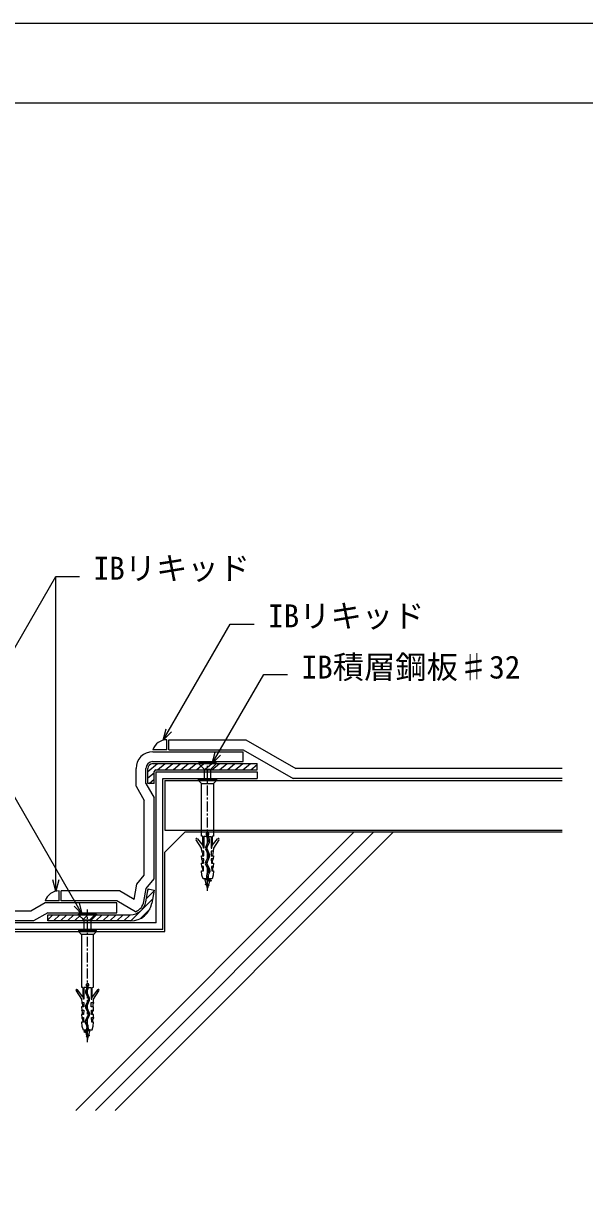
# Model space of a CAD drawing. Units: millimetres, scale not verified. Extents: x -840 to 5880, y -594 to 4158.
# Drawn here: x 2774 to 3903, y 1782 to 4158 of the extents above; entities that cross this region are included whole.
import ezdxf
from ezdxf.enums import TextEntityAlignment as Align

# ---------------------------------------------------------------- set-up
doc = ezdxf.new("R2010")
doc.units = ezdxf.units.MM
doc.header["$LTSCALE"] = 4
doc.linetypes.add('CHAIN1', pattern=[8, 5, -1, 1, -1])
for name, color, linetype in [('0-1_IBｼｰﾄ', 7, 'Continuous'), ('0-2_IBリキッド', 7, 'Continuous'), ('0-3_中心線', 1, 'CHAIN1'), ('0-5_図面枠', 7, 'Continuous'), ('0-6_寸法線', 7, 'Continuous'), ('0-7_文字', 7, 'Continuous'), ('0-8_断熱材', 2, 'Continuous'), ('0-A_緩衝フォーム', 7, 'Continuous'), ('0-C_躯体', 7, 'Continuous'), ('0-D_輪郭線', 2, 'Continuous'), ('0-E_部材(積層鋼板)', 4, 'Continuous'), ('0-F_部材(ﾋﾞｽ類)', 7, 'Continuous')]:
    doc.layers.add(name, color=color, linetype=linetype)
doc.styles.add('MS Gothic', font='')
doc.styles.get('MS Gothic').set_extended_font_data('MS Gothic')

msp = doc.modelspace()

# ---------------------------------------------------------------- linework, layer by layer
at = {"layer": '0-1_IBｼｰﾄ'}
for p, q in [((3066.311, 2696.929), (3066.311, 2716.929)), ((3066.311, 2716.929), (3221.67, 2716.929)), ((3221.67, 2716.929), (3322.129, 2658.929)), ((3034.311, 2692.929), (3216.311, 2692.929)), ((3066.311, 2696.929), (3216.311, 2696.929)), ((3216.311, 2696.929), (3316.77, 2638.929)), ((3216.311, 2672.929), (3216.311, 2692.929)), ((3034.311, 2672.929), (3216.311, 2672.929)), ((3000.311, 2623.57), (3000.311, 2658.929)), ((3020.311, 2628.929), (3020.311, 2658.929)), ((3858.311, 2638.929), (3316.77, 2638.929)), ((3858.311, 2658.929), (3322.129, 2658.929)), ((3000.311, 2623.57), (3016.977, 2594.703)), ((3020.311, 2628.929), (3036.977, 2600.062)), ((3016.977, 2444.225), (3016.977, 2594.703)), ((3036.977, 2436.946), (3036.977, 2600.062)), ((2996.449, 2395.799), (3001.798, 2426.136)), ((3001.798, 2426.136), (3016.977, 2444.225)), ((2966.779, 2412.929), (2849.457, 2412.929)), ((2849.457, 2392.929), (2849.457, 2412.929)), ((2996.449, 2395.799), (2966.779, 2412.929)), ((2817.457, 2388.929), (2788.59, 2372.262)), ((2961.42, 2392.929), (2849.457, 2392.929)), ((2999.558, 2370.91), (2961.42, 2392.929)), ((2793.949, 2352.262), (2522.673, 2352.262)), ((2788.59, 2372.262), (2528.032, 2372.262)), ((2822.816, 2368.929), (2793.949, 2352.262)), ((2822.816, 2368.929), (2961.42, 2368.929))]:
    msp.add_line(p, q, dxfattribs=at)
for points in [[(3015.944, 2391.186), (3020.564, 2417.385), (3036.977, 2436.946)], [(2961.42, 2368.929), (2961.42, 2388.929), (2817.457, 2388.929)]]:
    msp.add_lwpolyline(points, dxfattribs=at)
for centre, radius, start, end in [((3034.311, 2658.929), 34, 90, 180), ((3034.311, 2658.929), 14, 90, 180), ((2989.42, 2395.862), 26.933, 292.11188, 350)]:
    msp.add_arc(centre, radius, start, end, dxfattribs=at)
at = {"layer": '0-2_IBリキッド'}
for p, q in [((3062.311, 2696.929), (3062.311, 2716.929)), ((3062.311, 2696.929), (3034.311, 2696.929)), ((2845.457, 2392.929), (2845.457, 2412.929)), ((2845.457, 2392.929), (2817.457, 2392.929))]:
    msp.add_line(p, q, dxfattribs=at)
for centre in [(3062.311, 2687.329), (2845.457, 2383.329)]:
    msp.add_arc(centre, 29.6, 90, 161.07536, dxfattribs=at)
at = {"layer": '0-3_中心線'}
for p, q in [((3144.311, 2412.657), (3144.311, 2672.929)), ((2902.816, 2108.657), (2902.816, 2375.45))]:
    msp.add_line(p, q, dxfattribs=at)
at = {"layer": '0-5_図面枠'}
msp.add_lwpolyline([(5880, -594), (5880, 4158), (-840, 4158), (-840, -594)], close=True, dxfattribs=at)
at = {"layer": '0-6_寸法線'}
for p, q in [((2892.578, 2364.929), (2391.941, 3232.068)), ((2473.659, 2412.824), (2838.831, 3045.328)), ((2838.833, 2412.178), (2838.83, 3045.326)), ((2838.831, 3045.328), (2886.831, 3045.328)), ((3055.078, 2716.032), (3189.859, 2949.482)), ((3189.859, 2949.482), (3237.859, 2949.482)), ((3153.725, 2668.929), (3257.365, 2848.441)), ((3257.365, 2848.441), (3305.365, 2848.441))]:
    msp.add_line(p, q, dxfattribs=at)
for points in [[(3072.049, 2733.003), (3055.078, 2716.032), (3061.29, 2739.214)], [(3170.695, 2685.9), (3153.725, 2668.929), (3159.937, 2692.111)], [(2845.044, 2435.361), (2838.833, 2412.178), (2832.621, 2435.361)], [(2875.608, 2381.9), (2892.578, 2364.929), (2886.367, 2388.111)]]:
    msp.add_lwpolyline(points, dxfattribs=at)
at = {"layer": '0-8_断熱材'}
msp.add_line((3058.311, 2634.929), (3858.311, 2634.929), dxfattribs=at)
msp.add_lwpolyline([(3058.311, 2634.929), (3058.311, 2534.929), (3858.311, 2534.929)], dxfattribs=at)
at = {"layer": '0-A_緩衝フォーム'}
for p, q in [((3040.977, 2652.262), (3244.311, 2652.262)), ((3040.977, 2348.262), (3040.977, 2652.262)), ((3054.311, 2334.929), (3054.311, 2638.929)), ((3054.311, 2638.929), (3244.311, 2638.929)), ((3244.311, 2652.262), (3244.311, 2638.929)), ((3054.311, 2334.929), (2262.311, 2334.929)), ((3040.977, 2348.262), (2275.644, 2348.262))]:
    msp.add_line(p, q, dxfattribs=at)
at = {"layer": '0-C_躯体'}
for p, q in [((3438.713, 2530.929), (2878.892, 1971.109)), ((3478.311, 2530.929), (2918.49, 1971.109)), ((3517.909, 2530.929), (2958.088, 1971.109)), ((3058.311, 2490.929), (3098.311, 2530.929)), ((3858.311, 2530.929), (3098.311, 2530.929))]:
    msp.add_line(p, q, dxfattribs=at)
msp.add_lwpolyline([(2258.311, 2330.929), (3058.311, 2330.929), (3058.311, 2490.929)], dxfattribs=at)
at = {"layer": '0-D_輪郭線'}
msp.add_lwpolyline([(5720, 3998), (-680, 3998), (-680, -434), (5720, -434)], close=True, dxfattribs=at)
at = {"layer": '0-E_部材(積層鋼板)'}
for p, q in [((3024.311, 2653.1), (3043.298, 2668.929)), ((3043.721, 2656.262), (3058.915, 2668.929)), ((3059.338, 2656.262), (3074.532, 2668.929)), ((3074.954, 2656.262), (3090.148, 2668.929)), ((3090.571, 2656.262), (3105.765, 2668.929)), ((3106.188, 2656.262), (3121.382, 2668.929)), ((3121.805, 2656.262), (3136.999, 2668.929)), ((3153.039, 2656.262), (3168.233, 2668.929)), ((3168.656, 2656.262), (3183.85, 2668.929)), ((3184.272, 2656.262), (3199.466, 2668.929)), ((3199.889, 2656.262), (3215.083, 2668.929)), ((3215.506, 2656.262), (3230.7, 2668.929)), ((3231.123, 2656.262), (3244.311, 2667.257)), ((3024.311, 2640.081), (3036.977, 2650.641)), ((3026.55, 2628.929), (3036.977, 2637.622)), ((3021.139, 2397.609), (3036.754, 2413.224)), ((3024.166, 2414.778), (3025.842, 2416.455)), ((2989.944, 2352.273), (3033.727, 2396.055)), ((3008.463, 2356.649), (3028.64, 2376.826)), ((2822.816, 2354.85), (2832.895, 2364.929)), ((2834.371, 2352.262), (2847.037, 2364.929)), ((2848.513, 2352.262), (2861.18, 2364.929)), ((2862.655, 2352.262), (2875.322, 2364.929)), ((2876.797, 2352.262), (2889.464, 2364.929)), ((2905.081, 2352.262), (2917.748, 2364.929)), ((2919.224, 2352.262), (2931.89, 2364.929)), ((2933.366, 2352.262), (2946.032, 2364.929)), ((2947.508, 2352.262), (2960.175, 2364.929)), ((2961.65, 2352.262), (2974.317, 2364.929)), ((2975.792, 2352.262), (2988.459, 2364.929))]:
    msp.add_line(p, q, dxfattribs=at)
at = {"layer": '0-E_部材(積層鋼板)', "color": 7}
for p, q in [((3034.311, 2668.929), (3244.311, 2668.929)), ((3024.311, 2628.929), (3024.311, 2658.929)), ((3036.977, 2628.929), (3036.977, 2653.105)), ((3036.977, 2628.929), (3024.311, 2628.929))]:
    msp.add_line(p, q, dxfattribs=at)
for points in [[(3040.135, 2656.262), (3244.311, 2656.262), (3244.311, 2668.929)], [(3019.884, 2390.491), (3024.503, 2416.691), (3036.977, 2414.491), (3032.358, 2388.291)], [(2989.42, 2352.262), (2822.816, 2352.262), (2822.816, 2364.929), (2989.42, 2364.929)]]:
    msp.add_lwpolyline(points, dxfattribs=at)
at = {"layer": '0-E_部材(積層鋼板)'}
for points in [[(3137.422, 2656.262), (3144.311, 2662.006), (3152.616, 2668.929)], [(2890.939, 2352.262), (2902.816, 2364.139), (2903.606, 2364.929)]]:
    msp.add_lwpolyline(points, dxfattribs=at)
at = {"layer": '0-E_部材(積層鋼板)', "color": 7}
for centre, radius, start, end in [((3034.311, 2658.929), 10, 90, 180), ((3040.135, 2653.105), 3.158, 90, 180), ((2989.42, 2395.862), 30.933, 270, 350), ((2989.42, 2395.862), 43.6, 270, 350)]:
    msp.add_arc(centre, radius, start, end, dxfattribs=at)
at = {"layer": '0-F_部材(ﾋﾞｽ類)'}
for p, q in [((3162.311, 2668.929), (3126.311, 2668.929)), ((3137.631, 2657.609), (3150.991, 2657.609)), ((3137.631, 2655.952), (3137.631, 2637.336)), ((3150.991, 2637.336), (3150.991, 2655.952)), ((3162.299, 2634.929), (3126.322, 2634.929)), ((3132.311, 2628.869), (3156.311, 2628.869)), ((3142.917, 2522.057), (3142.917, 2525.22)), ((3143.05, 2522.057), (3143.05, 2525.297)), ((3145.657, 2514.084), (3143.335, 2519.888)), ((3145.781, 2514.133), (3143.496, 2519.845)), ((3145.572, 2525.297), (3145.572, 2522.057)), ((3145.704, 2525.22), (3145.704, 2522.057)), ((3145.799, 2520.874), (3148.121, 2515.072)), ((3145.969, 2520.814), (3148.245, 2515.118)), ((3135.591, 2502.915), (3134.8, 2503.951)), ((3146.041, 2484.455), (3140.557, 2497.12)), ((3140.572, 2501.055), (3145.642, 2512.864)), ((3146.163, 2484.508), (3140.679, 2497.173)), ((3140.693, 2501.001), (3145.764, 2512.812)), ((3142.611, 2498.132), (3148.083, 2485.338)), ((3148.031, 2511.706), (3142.64, 2500.076)), ((3142.733, 2498.184), (3148.205, 2485.39)), ((3148.152, 2511.65), (3142.76, 2500.02)), ((3153.03, 2502.915), (3153.821, 2503.951)), ((3140.208, 2470.927), (3146.017, 2483.014)), ((3140.345, 2470.901), (3146.136, 2482.956)), ((3148.052, 2481.926), (3142.538, 2469.67)), ((3148.173, 2481.871), (3142.658, 2469.613)), ((3146.549, 2454.411), (3140.203, 2466.285)), ((3146.666, 2454.474), (3140.32, 2466.347)), ((3142.692, 2467.267), (3148.879, 2455.583)), ((3142.806, 2467.336), (3148.996, 2455.645)), ((3143.614, 2446.969), (3146.524, 2452.239)), ((3143.73, 2446.905), (3146.64, 2452.174)), ((3148.877, 2451.108), (3145.975, 2445.639)), ((3148.994, 2451.046), (3146.092, 2445.577)), ((3139.139, 2437.336), (3147.977, 2431.717)), ((3139.618, 2437.336), (3151.661, 2433.131)), ((3140.517, 2426.23), (3147.077, 2423.943)), ((3140.517, 2425.83), (3147.077, 2423.543)), ((3140.764, 2437.336), (3151.661, 2433.531)), ((3141.777, 2427.489), (3146.144, 2424.876)), ((3142.417, 2425.1), (3145.639, 2422.991)), ((3142.886, 2444.146), (3143.018, 2444.146)), ((3142.965, 2437.336), (3142.886, 2444.146)), ((3145.603, 2444.146), (3145.736, 2444.146)), ((3145.736, 2444.146), (3145.657, 2437.336)), ((3149.483, 2437.336), (3149.139, 2436.052)), ((2884.816, 2364.929), (2920.816, 2364.929)), ((2909.496, 2353.609), (2896.136, 2353.609)), ((2884.828, 2330.929), (2920.805, 2330.929)), ((2896.136, 2333.336), (2896.136, 2351.952)), ((2909.496, 2351.952), (2909.496, 2333.336)), ((2914.816, 2324.869), (2890.816, 2324.869)), ((2901.158, 2216.814), (2898.882, 2211.118)), ((2901.328, 2216.874), (2899.006, 2211.072)), ((2901.347, 2210.133), (2903.631, 2215.845)), ((2901.423, 2221.22), (2901.423, 2218.057)), ((2901.47, 2210.084), (2903.792, 2215.888)), ((2901.556, 2221.297), (2901.556, 2218.057)), ((2904.077, 2218.057), (2904.077, 2221.297)), ((2904.21, 2218.057), (2904.21, 2221.22)), ((2894.097, 2198.915), (2893.306, 2199.951)), ((2904.395, 2194.184), (2898.922, 2181.39)), ((2898.975, 2207.65), (2904.367, 2196.02)), ((2904.517, 2194.132), (2899.044, 2181.338)), ((2899.096, 2207.706), (2904.487, 2196.076)), ((2900.964, 2180.508), (2906.448, 2193.173)), ((2901.086, 2180.455), (2906.57, 2193.12)), ((2906.434, 2197.001), (2901.363, 2208.812)), ((2906.555, 2197.055), (2901.485, 2208.864)), ((2911.536, 2198.915), (2912.327, 2199.951)), ((2904.321, 2163.336), (2898.131, 2151.645)), ((2904.435, 2163.267), (2898.248, 2151.583)), ((2898.955, 2177.871), (2904.469, 2165.613)), ((2899.076, 2177.926), (2904.589, 2165.67)), ((2900.461, 2150.474), (2906.807, 2162.347)), ((2900.578, 2150.411), (2906.924, 2162.285)), ((2906.782, 2166.901), (2900.991, 2178.956)), ((2906.919, 2166.927), (2901.11, 2179.014)), ((2898.133, 2147.046), (2901.035, 2141.577)), ((2898.25, 2147.108), (2901.152, 2141.639)), ((2903.397, 2142.905), (2900.487, 2148.174)), ((2903.514, 2142.969), (2900.603, 2148.239)), ((2901.524, 2140.146), (2901.391, 2140.146)), ((2901.391, 2140.146), (2901.47, 2133.336)), ((2904.241, 2140.146), (2904.109, 2140.146)), ((2904.162, 2133.336), (2904.241, 2140.146)), ((2907.509, 2133.336), (2895.466, 2129.131)), ((2906.363, 2133.336), (2895.466, 2129.531)), ((2897.644, 2133.336), (2897.988, 2132.052)), ((2907.988, 2133.336), (2899.15, 2127.717)), ((2906.61, 2122.23), (2900.05, 2119.943)), ((2906.61, 2121.83), (2900.05, 2119.543)), ((2905.35, 2123.489), (2900.983, 2120.876)), ((2904.71, 2121.1), (2901.488, 2118.991))]:
    msp.add_line(p, q, dxfattribs=at)
for points in [[(3152.162, 2658.781), (3162.311, 2668.929), (3162.311, 2670.129), (3126.311, 2670.129), (3126.311, 2668.929), (3136.459, 2658.781)], [(3132.148, 2629.103), (3126.322, 2634.929), (3126.322, 2637.336), (3162.299, 2637.336), (3162.299, 2634.929), (3156.473, 2629.103)], [(3134.14, 2522.718), (3133.307, 2522.904), (3133.023, 2523.046), (3132.738, 2523.046), (3132.454, 2523.189), (3132.383, 2523.189), (3132.383, 2628.537)], [(3156.239, 2628.537), (3156.239, 2523.189), (3156.168, 2523.189), (3155.883, 2523.046), (3155.599, 2523.046), (3155.315, 2522.904), (3154.481, 2522.718)], [(3124.209, 2517.813), (3134.8, 2503.951), (3134.8, 2521.909)], [(3142.917, 2522.34), (3136.934, 2522.34), (3136.934, 2498.891), (3135.867, 2498.891), (3135.867, 2501.903)], [(3145.704, 2522.34), (3151.688, 2522.34), (3151.688, 2498.891), (3152.755, 2498.891), (3152.755, 2501.903)], [(3153.821, 2521.909), (3153.821, 2503.951), (3164.413, 2517.813)], [(3167.304, 2515.682), (3156.311, 2498.891), (3155.955, 2492.491), (3151.689, 2492.491), (3151.689, 2483.603), (3156.311, 2483.603), (3155.955, 2477.131), (3151.902, 2477.131), (3152.186, 2468.314), (3156.311, 2468.314), (3155.955, 2461.843), (3152.471, 2461.843), (3152.755, 2452.954), (3156.311, 2452.954), (3155.879, 2444.392), (3153.311, 2437.336), (3135.311, 2437.336), (3132.743, 2444.392), (3132.311, 2452.954), (3135.866, 2452.954), (3136.151, 2461.843), (3132.666, 2461.843), (3132.311, 2468.314), (3136.435, 2468.314), (3136.72, 2477.131), (3132.666, 2477.131), (3132.311, 2483.603), (3136.933, 2483.603), (3136.933, 2492.491), (3132.666, 2492.491), (3132.311, 2498.891), (3121.318, 2515.682)], [(3132.666, 2492.491), (3132.666, 2491.496), (3133.875, 2488.438), (3134.017, 2483.603)], [(3134.231, 2468.314), (3134.16, 2473.149), (3132.666, 2476.349), (3132.666, 2477.131)], [(3154.391, 2468.314), (3154.462, 2473.149), (3155.955, 2476.349), (3155.955, 2477.131)], [(3155.955, 2492.491), (3155.955, 2491.496), (3154.746, 2488.438), (3154.604, 2483.603)], [(3132.666, 2461.843), (3132.666, 2461.131), (3134.444, 2457.789), (3134.515, 2452.954)], [(3155.955, 2461.843), (3155.955, 2461.131), (3154.177, 2457.789), (3154.106, 2452.954)], [(3147.453, 2437.336), (3149.139, 2436.052), (3151.661, 2433.531), (3151.661, 2433.131), (3147.977, 2431.717), (3146.144, 2424.876), (3147.077, 2423.943), (3147.077, 2423.543), (3145.639, 2422.991), (3144.311, 2418.033), (3142.417, 2425.1), (3140.517, 2425.83), (3140.517, 2426.23), (3141.777, 2427.489), (3139.139, 2437.336)], [(3145.603, 2437.336), (3145.603, 2441.244), (3143.018, 2441.244), (3143.018, 2437.336)], [(2894.965, 2354.781), (2884.816, 2364.929), (2884.816, 2366.129), (2920.816, 2366.129), (2920.816, 2364.929), (2910.668, 2354.781)], [(2914.979, 2325.103), (2920.805, 2330.929), (2920.805, 2333.336), (2884.828, 2333.336), (2884.828, 2330.929), (2890.654, 2325.103)], [(2890.888, 2324.537), (2890.888, 2219.189), (2890.959, 2219.189), (2891.244, 2219.046), (2891.528, 2219.046), (2891.813, 2218.904), (2892.646, 2218.718)], [(2912.987, 2218.718), (2913.82, 2218.904), (2914.104, 2219.046), (2914.389, 2219.046), (2914.673, 2219.189), (2914.744, 2219.189), (2914.744, 2324.537)], [(2879.823, 2211.682), (2890.816, 2194.891), (2891.172, 2188.491), (2895.438, 2188.491), (2895.438, 2179.603), (2890.816, 2179.603), (2891.172, 2173.131), (2895.225, 2173.131), (2894.941, 2164.314), (2890.816, 2164.314), (2891.172, 2157.843), (2894.656, 2157.843), (2894.372, 2148.954), (2890.816, 2148.954), (2891.248, 2140.392), (2893.816, 2133.336), (2911.816, 2133.336), (2914.385, 2140.392), (2914.816, 2148.954), (2911.261, 2148.954), (2910.976, 2157.843), (2914.461, 2157.843), (2914.816, 2164.314), (2910.692, 2164.314), (2910.407, 2173.131), (2914.461, 2173.131), (2914.816, 2179.603), (2910.194, 2179.603), (2910.194, 2188.491), (2914.461, 2188.491), (2914.816, 2194.891), (2925.809, 2211.682)], [(2893.306, 2217.909), (2893.306, 2199.951), (2882.715, 2213.813)], [(2901.423, 2218.34), (2895.439, 2218.34), (2895.439, 2194.891), (2894.372, 2194.891), (2894.372, 2197.903)], [(2904.21, 2218.34), (2910.193, 2218.34), (2910.193, 2194.891), (2911.26, 2194.891), (2911.26, 2197.903)], [(2922.918, 2213.813), (2912.327, 2199.951), (2912.327, 2217.909)], [(2891.172, 2188.491), (2891.172, 2187.496), (2892.381, 2184.438), (2892.523, 2179.603)], [(2914.461, 2188.491), (2914.461, 2187.496), (2913.252, 2184.438), (2913.11, 2179.603)], [(2892.736, 2164.314), (2892.665, 2169.149), (2891.172, 2172.349), (2891.172, 2173.131)], [(2912.896, 2164.314), (2912.967, 2169.149), (2914.461, 2172.349), (2914.461, 2173.131)], [(2891.172, 2157.843), (2891.172, 2157.131), (2892.95, 2153.789), (2893.021, 2148.954)], [(2914.461, 2157.843), (2914.461, 2157.131), (2912.683, 2153.789), (2912.612, 2148.954)], [(2899.674, 2133.336), (2897.988, 2132.052), (2895.466, 2129.531), (2895.466, 2129.131), (2899.15, 2127.717), (2900.983, 2120.876), (2900.05, 2119.943), (2900.05, 2119.543), (2901.488, 2118.991), (2902.816, 2114.033), (2904.71, 2121.1), (2906.61, 2121.83), (2906.61, 2122.23), (2905.35, 2123.489), (2907.988, 2133.336)], [(2901.524, 2133.336), (2901.524, 2137.244), (2904.109, 2137.244), (2904.109, 2133.336)]]:
    msp.add_lwpolyline(points, dxfattribs=at)
for centre, radius, start, end in [((3133.631, 2655.952), 4, 0, 45), ((3154.991, 2655.952), 4, 135, 180), ((3131.583, 2628.537), 0.8, 0, 45), ((3157.039, 2628.537), 0.8, 135, 180), ((3133.974, 2521.909), 0.827, 0, 78.37519), ((3144.311, 2527.572), 2.734, 300.64443, 239.35557), ((3144.311, 2527.572), 2.601, 298.99242, 241.00758), ((3148.757, 2522.057), 5.839, 180, 201.80677), ((3148.757, 2522.057), 5.707, 180, 202.80926), ((3148.757, 2522.057), 3.185, 180, 201.80677), ((3148.757, 2522.057), 3.052, 180, 204.02488), ((3154.648, 2521.909), 0.827, 101.62481, 180), ((3122.782, 2516.723), 1.796, 37.38183, 215.39037), ((3133.867, 2501.903), 2, 0, 30.42714), ((3145.063, 2499.071), 4.91, 156.1713, 203.41182), ((3145.063, 2499.071), 4.778, 156.1713, 203.41182), ((3144.807, 2499.071), 2.389, 155.12729, 203.15958), ((3144.807, 2499.071), 2.256, 155.12729, 203.15958), ((3144.179, 2513.493), 1.593, 336.76335, 21.80677), ((3144.179, 2513.493), 1.725, 336.76335, 21.79863), ((3144.179, 2513.493), 4.247, 335.12729, 21.82813), ((3144.179, 2513.493), 4.38, 335.12729, 21.7854), ((3154.755, 2501.903), 2, 149.57286, 180), ((3165.84, 2516.723), 1.796, 324.60963, 142.61817), ((3144.462, 2483.761), 1.725, 334.33266, 23.72188), ((3144.462, 2483.761), 1.858, 334.33266, 23.72188), ((3144.179, 2483.668), 4.247, 335.77806, 23.15958), ((3144.179, 2483.668), 4.38, 335.77806, 23.15958), ((3144.532, 2468.601), 4.91, 151.72501, 208.14051), ((3144.532, 2468.601), 4.778, 151.21205, 208.14075), ((3144.674, 2468.601), 2.389, 153.40833, 213.92435), ((3144.674, 2468.601), 2.256, 153.33961, 214.09914), ((3144.559, 2453.348), 2.256, 330.56891, 28.12344), ((3144.559, 2453.348), 2.389, 330.58068, 28.12344), ((3144.656, 2453.348), 4.778, 332.04844, 27.90101), ((3144.656, 2453.348), 4.91, 332.04844, 27.90101), ((3148.725, 2444.146), 5.839, 151.08802, 180), ((3148.725, 2444.146), 5.707, 151.08803, 180), ((3148.788, 2444.146), 3.185, 152.04844, 180), ((3148.788, 2444.146), 3.052, 152.04844, 180), ((2892.136, 2351.952), 4, 0, 45), ((2913.496, 2351.952), 4, 135, 180), ((2890.088, 2324.537), 0.8, 360, 45), ((2915.544, 2324.537), 0.8, 135, 180), ((2881.287, 2212.723), 1.796, 37.38183, 215.39037), ((2892.479, 2217.909), 0.827, 0, 78.37519), ((2902.948, 2209.493), 4.38, 158.2146, 204.87271), ((2902.948, 2209.493), 4.247, 158.17187, 204.87271), ((2902.816, 2223.572), 2.734, 300.64443, 239.35557), ((2902.816, 2223.572), 2.601, 298.99242, 241.00758), ((2898.37, 2218.057), 3.052, 335.97512, 0), ((2902.948, 2209.493), 1.725, 158.20137, 203.23665), ((2898.37, 2218.057), 3.185, 338.19323, 0), ((2902.948, 2209.493), 1.593, 158.19323, 203.23665), ((2898.37, 2218.057), 5.707, 337.19074, 0), ((2898.37, 2218.057), 5.839, 338.19323, 360), ((2913.153, 2217.909), 0.827, 101.62481, 180), ((2924.345, 2212.723), 1.796, 324.60963, 142.61817), ((2892.372, 2197.903), 2, 0, 30.42714), ((2902.32, 2195.071), 2.256, 336.84042, 24.87271), ((2902.32, 2195.071), 2.389, 336.84042, 24.87271), ((2902.064, 2195.071), 4.778, 336.58818, 23.8287), ((2902.064, 2195.071), 4.91, 336.58818, 23.8287), ((2913.26, 2197.903), 2, 149.57286, 180), ((2902.948, 2179.668), 4.38, 156.84042, 204.22194), ((2902.948, 2179.668), 4.247, 156.84042, 204.22194), ((2902.665, 2179.761), 1.858, 156.27812, 205.66734), ((2902.665, 2179.761), 1.725, 156.27812, 205.66734), ((2902.453, 2164.601), 2.256, 325.90086, 26.66039), ((2902.453, 2164.601), 2.389, 326.07565, 26.59167), ((2902.595, 2164.601), 4.778, 331.85925, 28.78795), ((2902.595, 2164.601), 4.91, 331.85949, 28.27499), ((2902.471, 2149.348), 4.91, 152.09899, 207.95156), ((2902.471, 2149.348), 4.778, 152.09899, 207.95156), ((2902.568, 2149.348), 2.389, 151.87656, 209.41932), ((2902.568, 2149.348), 2.256, 151.87656, 209.43109), ((2898.339, 2140.146), 3.052, 360, 27.95156), ((2898.339, 2140.146), 3.185, 0, 27.95156), ((2898.402, 2140.146), 5.707, 0, 28.91197), ((2898.402, 2140.146), 5.839, 0, 28.91198)]:
    msp.add_arc(centre, radius, start, end, dxfattribs=at)

# ---------------------------------------------------------------- texts
at = {"layer": '0-7_文字', "style": 'MS Gothic'}
for s, p in [('IBリキッド', (2914.983, 3025.101)), ('IBリキッド', (3266.011, 2929.255)), ('IB積層鋼板♯32', (3333.517, 2826.265))]:
    msp.add_text(s, height=46.18, dxfattribs=at).set_placement(p, align=Align.BOTTOM_LEFT)

doc.saveas('drawing.dxf')
